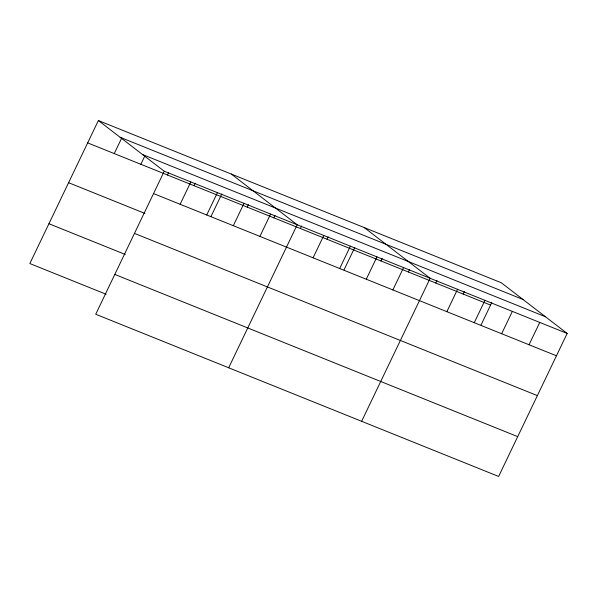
<?xml version="1.0" encoding="UTF-8"?>
<svg xmlns="http://www.w3.org/2000/svg" width="597" height="597" viewBox="0 0 597 597"><rect width="100%" height="100%" fill="white"/><g stroke="black" fill="none" stroke-linecap="round" stroke-linejoin="round"><path stroke-width="0.9" d="M98.371 120.542L164.242 171.235L95.721 314.246L498.629 476.458L567.15 333.454L501.279 282.754L98.371 120.542L29.85 263.546L106.191 294.284M114.258 153.586L121.788 137.87M140.847 164.294L144.81 156.018M167.444 174.996L168.63 172.518M180.13 204.278L190.831 181.943M194.032 185.704L195.219 183.219M206.719 214.987L217.427 192.652M211.084 216.323L221.815 193.928M233.315 225.696L244.016 203.353M247.218 207.114L248.404 204.637M259.904 236.397L270.605 214.062M273.807 217.823L275.001 215.338M228.681 367.774L297.202 224.77L231.33 174.07M300.403 228.532L301.589 226.047M313.089 257.814L323.79 235.472M326.992 239.233L328.186 236.755M339.686 268.516L350.387 246.18M344.044 269.851L354.775 247.457M366.274 279.224L376.976 256.889M380.983 260.971L382.17 258.486M392.863 289.933L403.572 267.59M408.378 272.001L409.572 269.523M361.64 421.303L430.161 278.299L364.289 227.606M435.78 283.03L436.967 280.553M446.854 311.664L457.556 289.329M463.175 294.06L464.369 291.582M474.257 322.693L484.958 300.358M481.033 325.007L491.764 302.612M501.652 333.73L512.353 311.388M529.046 344.76L539.755 322.425M120.109 137.273L523.017 299.485M142.504 154.511L545.412 316.723M164.242 171.235L567.15 333.454M87.662 142.877L490.577 305.089M153.541 193.577L556.449 355.79M68.588 182.697L144.929 213.435M134.459 233.397L537.367 395.61M48.932 223.726L125.273 254.464M114.803 274.426L517.711 436.638"/></g></svg>
